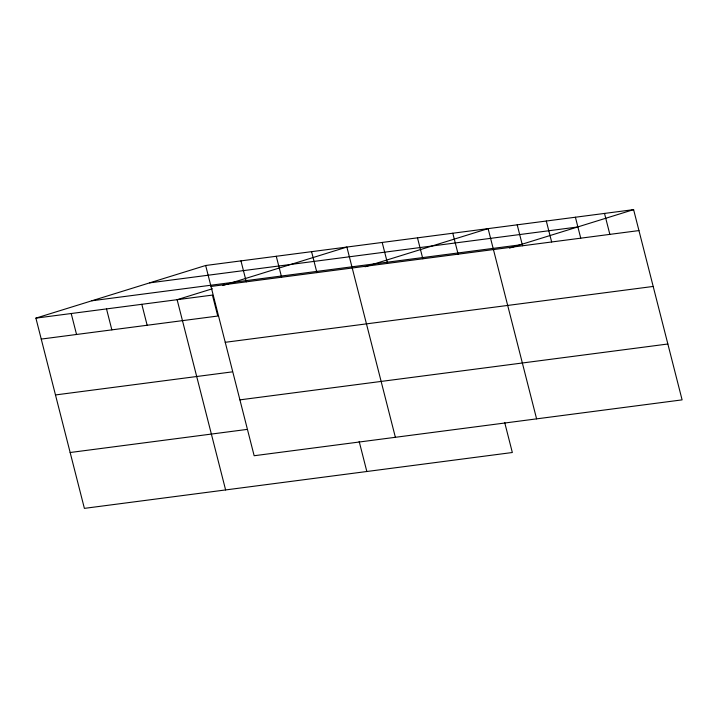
<?xml version="1.0" encoding="UTF-8"?>
<svg xmlns="http://www.w3.org/2000/svg" width="718" height="718" viewBox="0 0 718 718"><rect width="100%" height="100%" fill="white"/><g stroke="black" fill="none" stroke-linecap="round" stroke-linejoin="round"><path stroke-width="1.08" d="M504.673 422.426L512.338 452.511L84.392 508.371L35.9 318.128L205.662 265.489L633.608 209.629L682.1 399.872L254.154 455.733L205.662 265.489M212.393 288.762L177.122 299.693L225.614 489.936M222.768 285.54L346.884 247.055L395.376 437.298M365.031 266.782L488.105 228.62L536.597 418.863M509.493 248.114L633.608 209.629M149.64 282.865L577.586 226.996M91.922 300.761L519.868 244.892M211.002 286.437L638.948 230.577M35.9 318.128L212.429 295.089L217.769 316.037L41.24 339.084M225.237 342.306L653.192 286.446M55.483 394.945L232.013 371.906M239.911 399.863L667.857 344.003M70.149 452.511L246.678 429.463M604.511 213.425L609.851 234.373M575.405 217.222L580.745 238.179M546.308 221.027L551.648 241.975M517.202 224.824L522.542 245.771M452.798 233.233L458.138 254.181M417.49 237.837L422.83 258.785M382.191 242.451L387.532 263.398M311.576 251.668L316.916 272.616M359.171 441.417L366.835 471.502M276.268 256.272L281.609 277.22M240.961 260.885L246.301 281.833M141.814 304.306L147.154 325.254M106.515 308.911L111.855 329.867M71.208 313.524L76.548 334.471"/></g></svg>
